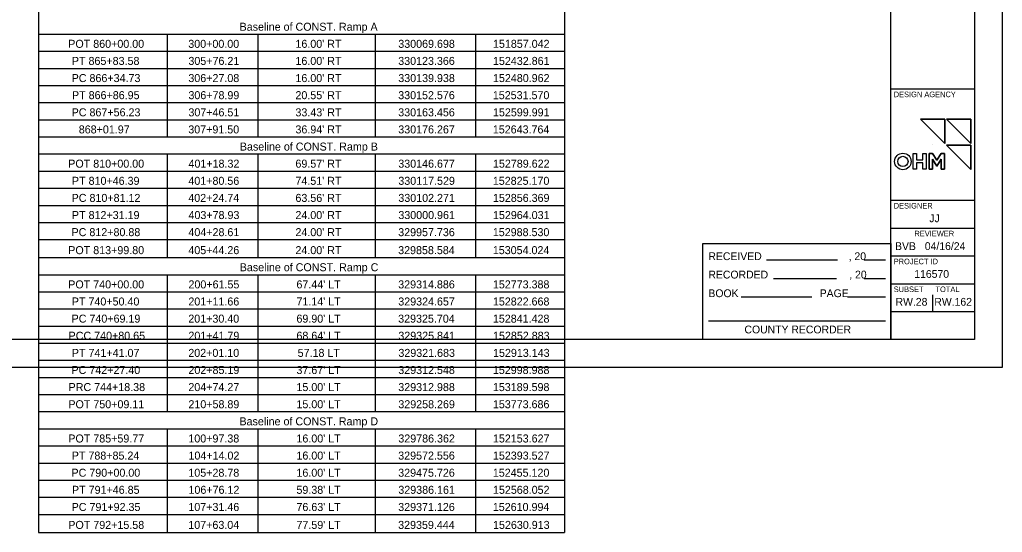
# Model space of a CAD drawing. Extents: x 0 to 34, y -3 to 22.
# Drawn here: x 16.36 to 34, y -2.96 to 6.24 of the extents above; entities that cross this region are included whole.
import ezdxf

# ---------------------------------------------------------------- set-up
doc = ezdxf.new("R2010")
doc.units = 0
for name, color, linetype in [('Default', 7, 'Continuous'), ('SH_Border', 7, 'Continuous'), ('SH_Cut_Line', 7, 'Continuous'), ('SH_Data', 7, 'Continuous'), ('SH_Text', 7, 'Continuous')]:
    doc.layers.add(name, color=color, linetype=linetype)

msp = doc.modelspace()

# ---------------------------------------------------------------- linework, layer by layer
at = {"layer": 'Default'}
for p, q in [((16.701, 20.74), (16.701, -2.965)), ((26.139, 20.74), (26.139, -2.965)), ((16.701, 5.982), (26.139, 5.982)), ((19.007, 5.982), (19.007, 4.137)), ((20.636, 5.982), (20.636, 4.137)), ((22.742, 5.982), (22.742, 4.137)), ((24.541, 5.982), (24.541, 4.137)), ((16.701, 5.674), (26.139, 5.674)), ((16.701, 5.367), (26.139, 5.367)), ((16.701, 5.06), (26.139, 5.06)), ((16.701, 4.752), (26.139, 4.752)), ((16.701, 4.445), (26.139, 4.445)), ((16.701, 4.137), (26.139, 4.137)), ((16.701, 3.83), (26.139, 3.83)), ((19.007, 3.83), (19.007, 1.97)), ((20.636, 3.83), (20.636, 1.97)), ((22.742, 3.83), (22.742, 1.97)), ((24.541, 3.83), (24.541, 1.97)), ((16.701, 3.522), (26.139, 3.522)), ((16.701, 3.215), (26.139, 3.215)), ((16.701, 2.907), (26.139, 2.907)), ((16.701, 2.6), (26.139, 2.6)), ((16.701, 2.293), (26.139, 2.293)), ((16.701, 1.97), (26.139, 1.97)), ((16.701, 1.662), (26.139, 1.662)), ((19.007, 1.662), (19.007, -0.797)), ((20.636, 1.662), (20.636, -0.797)), ((22.742, 1.662), (22.742, -0.797)), ((24.541, 1.662), (24.541, -0.797)), ((16.701, 1.355), (26.139, 1.355)), ((16.701, 1.047), (26.139, 1.047)), ((16.701, 0.74), (26.139, 0.74)), ((16.701, 0.432), (26.139, 0.432)), ((16.701, 0.125), (26.139, 0.125)), ((16.701, -0.182), (26.139, -0.182)), ((16.701, -0.49), (26.139, -0.49)), ((16.701, -0.797), (26.139, -0.797)), ((16.701, -1.105), (26.139, -1.105)), ((19.007, -1.105), (19.007, -2.965)), ((20.636, -1.105), (20.636, -2.965)), ((22.742, -1.105), (22.742, -2.965)), ((24.541, -1.105), (24.541, -2.965)), ((16.701, -1.412), (26.139, -1.412)), ((16.701, -1.72), (26.139, -1.72)), ((16.701, -2.027), (26.139, -2.027)), ((16.701, -2.335), (26.139, -2.335)), ((16.701, -2.642), (26.139, -2.642)), ((16.701, -2.965), (26.139, -2.965))]:
    msp.add_line(p, q, dxfattribs=at)
at = {"layer": 'SH_Border'}
for p, q in [((32, 0.5), (32, 21.5)), ((32, 5), (33.5, 5)), ((32, 3), (33.5, 3)), ((32, 2.5), (33.5, 2.5)), ((32, 2), (33.5, 2)), ((32, 1.5), (33.5, 1.5)), ((32, 1), (33.5, 1))]:
    msp.add_line(p, q, dxfattribs=at)
msp.add_lwpolyline([(1.5, 21.5), (33.5, 21.5), (33.5, 0.5), (1.5, 0.5)], close=True, dxfattribs=at)
at = {"layer": 'SH_Cut_Line'}
msp.add_lwpolyline([(0, 0), (34, 0), (34, 22), (0, 22)], close=True, dxfattribs=at)
at = {"layer": 'SH_Data'}
for p, q in [((32.75, 4), (32.75, 4)), ((32.745, 3.557), (32.745, 3.737)), ((32.745, 3.737), (32.824, 3.613)), ((32.824, 3.613), (32.903, 3.737)), ((32.903, 3.737), (32.903, 3.557)), ((32.75, 1), (32.75, 1.3))]:
    msp.add_line(p, q, dxfattribs=at)
for points in [[(32.53, 4.453), (32.966, 4.015), (32.966, 4.453), (32.53, 4.453)], [(32.997, 4.453), (33.433, 4.015), (33.433, 4.453), (32.997, 4.453)], [(32.997, 3.988), (33.433, 3.55), (33.433, 3.988), (32.997, 3.988)], [(32.824, 3.721), (32.748, 3.84), (32.685, 3.84), (32.685, 3.557), (32.745, 3.557)], [(32.903, 3.557), (32.963, 3.557), (32.963, 3.84), (32.9, 3.84), (32.824, 3.721)]]:
    msp.add_lwpolyline(points, dxfattribs=at)
for points in [[(32.966, 4.453), (32.966, 4.015), (32.53, 4.453)], [(33.433, 4.453), (33.433, 4.015), (32.997, 4.453)], [(33.433, 3.988), (33.433, 3.55), (32.997, 3.988)], [(32.397, 3.838), (32.457, 3.838), (32.457, 3.724), (32.571, 3.724), (32.571, 3.838), (32.631, 3.838), (32.631, 3.556), (32.571, 3.556), (32.571, 3.671), (32.457, 3.671), (32.457, 3.556), (32.397, 3.556)], [(32.397, 3.838), (32.457, 3.838), (32.457, 3.724), (32.571, 3.724), (32.571, 3.838), (32.631, 3.838), (32.631, 3.556), (32.571, 3.556), (32.571, 3.671), (32.457, 3.671), (32.457, 3.556), (32.397, 3.556)], [(32.9, 3.84), (32.963, 3.84), (32.963, 3.557), (32.903, 3.557), (32.903, 3.737), (32.824, 3.613), (32.745, 3.737), (32.745, 3.557), (32.685, 3.557), (32.685, 3.84), (32.748, 3.84), (32.824, 3.721)]]:
    msp.add_lwpolyline(points, close=True, dxfattribs=at)
for radius in [0.148, 0.148, 0.0927, 0.0927]:
    msp.add_circle((32.215, 3.695), radius, dxfattribs=at)
at = {"layer": 'SH_Text'}
for p, q in [((28.624, 0.5), (28.624, 2.224)), ((28.624, 2.224), (32, 2.224)), ((32, 2.224), (32, 0.5)), ((29.767, 1.929), (31.039, 1.929)), ((31.522, 1.929), (31.9, 1.929)), ((29.892, 1.596), (31.023, 1.596)), ((31.522, 1.596), (31.9, 1.596)), ((29.313, 1.262), (30.579, 1.262)), ((31.219, 1.262), (31.9, 1.262)), ((28.724, 0.834), (31.9, 0.834))]:
    msp.add_line(p, q, dxfattribs=at)

# ---------------------------------------------------------------- texts
at = {"layer": 'Default'}
for s, height, p in [('Baseline of CONST. Ramp A', 0.14373, (20.308, 6.043)), ('POT 860+00.00', 0.14373, (17.233, 5.736)), ('300+00.00', 0.1437, (19.388, 5.736)), ("16.00' RT", 0.1437, (21.311, 5.736)), ('330069.698', 0.1437, (23.157, 5.736)), ('151857.042', 0.1437, (24.857, 5.736)), ('PT 865+83.58', 0.14373, (17.298, 5.429)), ('305+76.21', 0.1437, (19.39, 5.429)), ("16.00' RT", 0.1437, (21.311, 5.429)), ('330123.366', 0.1437, (23.156, 5.429)), ('152432.861', 0.1437, (24.857, 5.429)), ('PC 866+34.73', 0.14373, (17.294, 5.121)), ('306+27.08', 0.1437, (19.389, 5.121)), ("16.00' RT", 0.1437, (21.311, 5.121)), ('330139.938', 0.1437, (23.157, 5.121)), ('152480.962', 0.1437, (24.857, 5.121)), ('PT 866+86.95', 0.14373, (17.3, 4.814)), ('306+78.99', 0.1437, (19.39, 4.814)), ("20.55' RT", 0.1437, (21.311, 4.814)), ('330152.576', 0.1437, (23.156, 4.814)), ('152531.570', 0.1437, (24.854, 4.814)), ('PC 867+56.23', 0.14373, (17.294, 4.506)), ('307+46.51', 0.1437, (19.39, 4.506)), ("33.43' RT", 0.1437, (21.311, 4.506)), ('330163.456', 0.1437, (23.156, 4.506)), ('152599.991', 0.1437, (24.857, 4.506)), ('868+01.97', 0.1437, (17.422, 4.199)), ('307+91.50', 0.1437, (19.388, 4.199)), ("36.94' RT", 0.1437, (21.311, 4.199)), ('330176.267', 0.1437, (23.157, 4.199)), ('152643.764', 0.1437, (24.854, 4.199)), ('Baseline of CONST. Ramp B', 0.14373, (20.313, 3.891)), ('POT 810+00.00', 0.14373, (17.233, 3.584)), ('401+18.32', 0.1437, (19.391, 3.584)), ("69.57' RT", 0.1437, (21.311, 3.584)), ('330146.677', 0.1437, (23.157, 3.584)), ('152789.622', 0.1437, (24.857, 3.584)), ('PT 810+46.39', 0.14373, (17.299, 3.276)), ('401+80.56', 0.1437, (19.389, 3.276)), ("74.51' RT", 0.1437, (21.311, 3.276)), ('330117.529', 0.1437, (23.158, 3.276)), ('152825.170', 0.1437, (24.854, 3.276)), ('PC 810+81.12', 0.14373, (17.294, 2.969)), ('402+24.74', 0.1437, (19.388, 2.969)), ("63.56' RT", 0.1437, (21.311, 2.969)), ('330102.271', 0.1437, (23.158, 2.969)), ('152856.369', 0.1437, (24.856, 2.969)), ('PT 812+31.19', 0.14373, (17.299, 2.661)), ('403+78.93', 0.1437, (19.391, 2.661)), ("24.00' RT", 0.1437, (21.311, 2.661)), ('330000.961', 0.1437, (23.158, 2.661)), ('152964.031', 0.1437, (24.857, 2.661)), ('PC 812+80.88', 0.14373, (17.292, 2.354)), ('404+28.61', 0.1437, (19.39, 2.354)), ("24.00' RT", 0.1437, (21.311, 2.354)), ('329957.736', 0.1437, (23.156, 2.354)), ('152988.530', 0.1437, (24.854, 2.354)), ('POT 813+99.80', 0.14373, (17.233, 2.031)), ('405+44.26', 0.1437, (19.389, 2.031)), ("24.00' RT", 0.1437, (21.311, 2.031)), ('329858.584', 0.1437, (23.155, 2.031)), ('153054.024', 0.1437, (24.854, 2.031)), ('Baseline of CONST. Ramp C', 0.14373, (20.311, 1.724)), ('POT 740+00.00', 0.14373, (17.233, 1.416)), ('200+61.55', 0.1437, (19.391, 1.416)), ("67.44' LT", 0.1437, (21.329, 1.416)), ('329314.886', 0.1437, (23.156, 1.416)), ('152773.388', 0.1437, (24.855, 1.416)), ('PT 740+50.40', 0.14373, (17.297, 1.109)), ('201+11.66', 0.1437, (19.389, 1.109)), ("71.14' LT", 0.1437, (21.329, 1.109)), ('329324.657', 0.1437, (23.157, 1.109)), ('152822.668', 0.1437, (24.855, 1.109)), ('PC 740+69.19', 0.14373, (17.293, 0.801)), ('201+30.40', 0.1437, (19.388, 0.801)), ("69.90' LT", 0.1437, (21.329, 0.801)), ('329325.704', 0.1437, (23.155, 0.801)), ('152841.428', 0.1437, (24.855, 0.801)), ('PCC 740+80.65', 0.14373, (17.239, 0.494)), ('201+41.79', 0.1437, (19.39, 0.494)), ("68.64' LT", 0.1437, (21.329, 0.494)), ('329325.841', 0.1437, (23.158, 0.494)), ('152852.883', 0.1437, (24.858, 0.494)), ('PT 741+41.07', 0.14373, (17.298, 0.186)), ('202+01.10', 0.1437, (19.388, 0.186)), ('57.18 LT', 0.1437, (21.351, 0.186)), ('329321.683', 0.1437, (23.159, 0.186)), ('152913.143', 0.1437, (24.858, 0.186)), ('PC 742+27.40', 0.14373, (17.291, -0.121)), ('202+85.19', 0.1437, (19.39, -0.121)), ("37.67' LT", 0.1437, (21.329, -0.121)), ('329312.548', 0.1437, (23.157, -0.121)), ('152998.988', 0.1437, (24.855, -0.121)), ('PRC 744+18.38', 0.14373, (17.239, -0.428)), ('204+74.27', 0.1437, (19.389, -0.428)), ("15.00' LT", 0.1437, (21.329, -0.428)), ('329312.988', 0.1437, (23.157, -0.428)), ('153189.598', 0.1437, (24.855, -0.428)), ('POT 750+09.11', 0.14373, (17.235, -0.736)), ('210+58.89', 0.1437, (19.39, -0.736)), ("15.00' LT", 0.1437, (21.329, -0.736)), ('329258.269', 0.1437, (23.158, -0.736)), ('153773.686', 0.1437, (24.855, -0.736)), ('Baseline of CONST. Ramp D', 0.14373, (20.306, -1.043)), ('POT 785+59.77', 0.14373, (17.234, -1.351)), ('100+97.38', 0.1437, (19.389, -1.351)), ("16.00' LT", 0.1437, (21.329, -1.351)), ('329786.362', 0.1437, (23.158, -1.351)), ('152153.627', 0.1437, (24.856, -1.351)), ('PT 788+85.24', 0.14373, (17.296, -1.658)), ('104+14.02', 0.1437, (19.391, -1.658)), ("16.00' LT", 0.1437, (21.329, -1.658)), ('329572.556', 0.1437, (23.156, -1.658)), ('152393.527', 0.1437, (24.856, -1.658)), ('PC 790+00.00', 0.14373, (17.291, -1.966)), ('105+28.78', 0.1437, (19.389, -1.966)), ("16.00' LT", 0.1437, (21.329, -1.966)), ('329475.726', 0.1437, (23.156, -1.966)), ('152455.120', 0.1437, (24.854, -1.966)), ('PT 791+46.85', 0.14373, (17.3, -2.273)), ('106+76.12', 0.1437, (19.391, -2.273)), ("59.38' LT", 0.1437, (21.329, -2.273)), ('329386.161', 0.1437, (23.158, -2.273)), ('152568.052', 0.1437, (24.857, -2.273)), ('PC 791+92.35', 0.14373, (17.294, -2.581)), ('107+31.46', 0.1437, (19.389, -2.581)), ("76.63' LT", 0.1437, (21.329, -2.581)), ('329371.126', 0.1437, (23.156, -2.581)), ('152610.994', 0.1437, (24.854, -2.581)), ('POT 792+15.58', 0.14373, (17.234, -2.903)), ('107+63.04', 0.1437, (19.388, -2.903)), ("77.59' LT", 0.1437, (21.329, -2.903)), ('329359.444', 0.1437, (23.155, -2.903)), ('152630.913', 0.1437, (24.858, -2.903))]:
    msp.add_text(s, height=height, dxfattribs=at).set_placement(p)
at = {"layer": 'SH_Data'}
for s, height, p in [('DESIGN AGENCY', 0.1, (32.05, 4.85)), ('DESIGNER', 0.1, (32.05, 2.85)), ('JJ', 0.14, (32.689, 2.605)), ('REVIEWER', 0.1, (32.422, 2.35)), ('BVB', 0.14, (32.074, 2.105)), ('04/16/24', 0.14, (32.608, 2.105)), ('PROJECT ID', 0.1, (32.05, 1.85)), ('116570', 0.14, (32.419, 1.605)), ('SUBSET', 0.1, (32.05, 1.35)), ('TOTAL', 0.1, (32.8, 1.35)), ('RW.28', 0.14, (32.083, 1.105)), ('RW.162', 0.14, (32.779, 1.105))]:
    msp.add_text(s, height=height, dxfattribs=at).set_placement(p)
at = {"layer": 'SH_Text'}
for s, p in [('RECEIVED                              , 20', (28.724, 1.924)), ('RECORDED                            , 20', (28.724, 1.594)), ('BOOK                            PAGE', (28.724, 1.259)), ('COUNTY RECORDER', (29.371, 0.608))]:
    msp.add_text(s, height=0.14, dxfattribs=at).set_placement(p)

doc.saveas('drawing.dxf')
